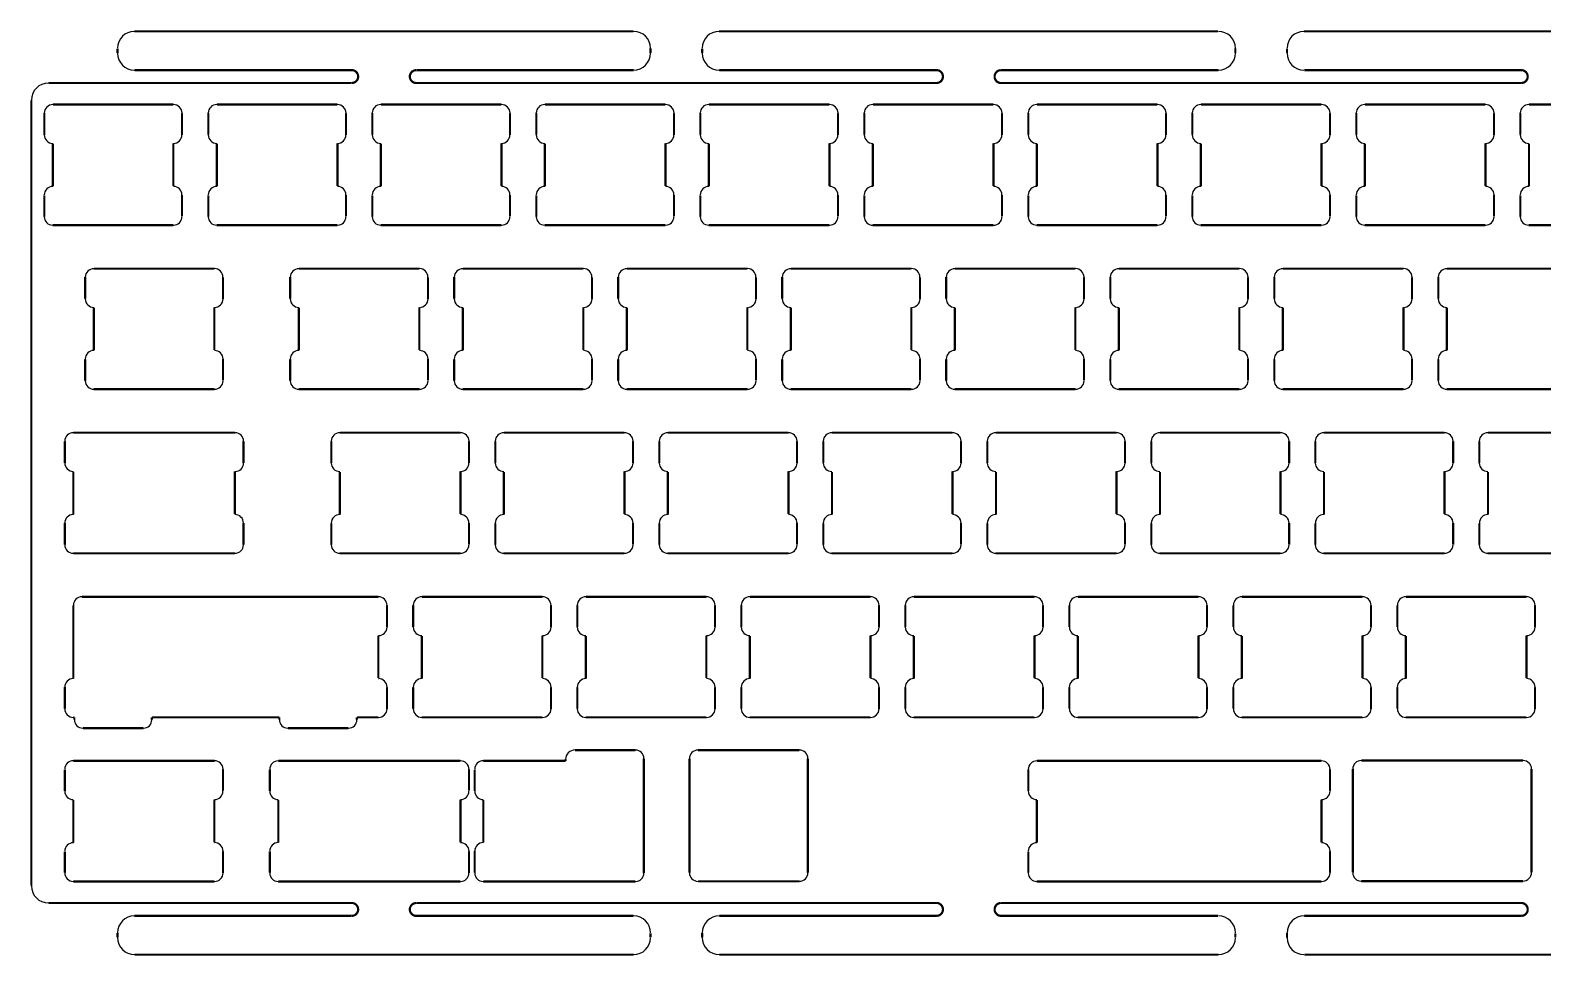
# Model space of a CAD drawing. Header units: millimetres. Extents: x 4 to 290, y -1 to 107.
# Drawn here: x 3.6 to 179.3, y -0.8 to 106.7 of the extents above; entities that cross this region are included whole.
import ezdxf

# ---------------------------------------------------------------- set-up
doc = ezdxf.new("R2010")
doc.units = ezdxf.units.MM
doc.layers.add('BoardOutLine', color=7, linetype='Continuous', true_color=0xff00ff)
doc.layers.add('TopSilkLayer', color=7, linetype='Continuous', true_color=0xffcc00)

msp = doc.modelspace()

# ---------------------------------------------------------------- linework, layer by layer
at = {"layer": 'BoardOutLine', "const_width": 0.254}
for points in [[(16.29, 106.56), (15.68, 106.56)], [(73.63, 106.56), (16.29, 106.56)], [(84.21, 106.56), (83.6, 106.56)], [(141.56, 106.56), (84.21, 106.56)], [(152.14, 106.56), (151.53, 106.56)], [(209.48, 106.56), (152.14, 106.56)], [(13.71, 104.56), (13.71, 104.06)], [(13.71, 104.03), (13.71, 104.06)], [(75.63, 104.59), (75.63, 104.56)], [(75.63, 104.06), (75.63, 104.55)], [(81.63, 104.56), (81.63, 104.06)], [(81.63, 104.56), (81.63, 104.06)], [(81.63, 104.03), (81.63, 104.06)], [(143.56, 104.59), (143.56, 104.56)], [(143.56, 104.06), (143.56, 104.55)], [(149.56, 104.56), (149.56, 104.06)], [(149.56, 104.56), (149.56, 104.06)], [(149.56, 104.03), (149.56, 104.06)], [(15.71, 102.06), (40.67, 102.06)], [(40.67, 102.06), (40.92, 102.06)], [(40.92, 102.06), (41.06, 102.05), (41.2, 102.01), (41.32, 101.94), (41.43, 101.86), (41.53, 101.75), (41.6, 101.63), (41.65, 101.47), (41.67, 101.33), (41.66, 101.19), (41.63, 101.06), (41.57, 100.93), (41.47, 100.8), (41.36, 100.7), (41.24, 100.63), (41.08, 100.58), (40.94, 100.56)], [(48.42, 100.56), (48.28, 100.57), (48.12, 100.62), (48, 100.69), (47.89, 100.78), (47.8, 100.89), (47.73, 101.01), (47.69, 101.14), (47.67, 101.28), (47.68, 101.45), (47.72, 101.58), (47.79, 101.71), (47.87, 101.82), (48, 101.93), (48.12, 102), (48.26, 102.04), (48.4, 102.06)], [(48.42, 102.06), (73.38, 102.06)], [(73.38, 102.06), (73.66, 102.06)], [(83.63, 102.06), (108.59, 102.06)], [(108.59, 102.06), (108.85, 102.06)], [(108.85, 102.06), (108.99, 102.05), (109.12, 102.01), (109.27, 101.93), (109.38, 101.84), (109.48, 101.71), (109.54, 101.59), (109.58, 101.45), (109.6, 101.31), (109.58, 101.15), (109.53, 101.01), (109.47, 100.89), (109.38, 100.78), (109.27, 100.69), (109.14, 100.62), (109.01, 100.58), (108.87, 100.56)], [(116.35, 100.56), (116.21, 100.57), (116.05, 100.62), (115.92, 100.69), (115.82, 100.78), (115.73, 100.89), (115.66, 101.01), (115.61, 101.14), (115.6, 101.28), (115.6, 101.43), (115.64, 101.56), (115.7, 101.69), (115.8, 101.82), (115.9, 101.92), (116.03, 101.99), (116.16, 102.04), (116.32, 102.06)], [(116.35, 102.06), (141.31, 102.06)], [(141.31, 102.06), (141.59, 102.06)], [(151.56, 102.06), (176.52, 102.06)], [(176.52, 102.06), (176.77, 102.06)], [(176.77, 102.06), (176.93, 102.04), (177.07, 102), (177.19, 101.93), (177.3, 101.84), (177.39, 101.73), (177.46, 101.61), (177.5, 101.47), (177.52, 101.33), (177.51, 101.17), (177.47, 101.03), (177.4, 100.91), (177.32, 100.8), (177.19, 100.69), (177.07, 100.62), (176.93, 100.58), (176.79, 100.56)], [(6.06, 100.56), (5.71, 100.56)], [(40.92, 100.56), (6.06, 100.56)], [(48.42, 100.56), (49.03, 100.56)], [(108.85, 100.56), (49.03, 100.56)], [(116.95, 100.56), (116.35, 100.56)], [(176.77, 100.56), (116.95, 100.56)], [(3.71, 98.56), (3.71, 8.27)], [(5.21, 97.08), (5.21, 97.03)], [(5.21, 94.56), (5.21, 97.03)], [(6.21, 98.06), (20.07, 98.06)], [(20.21, 98.06), (20.07, 98.06)], [(20.21, 98.06), (20.07, 98.06)], [(20.21, 98.06), (20.22, 98.06)], [(21.21, 97.06), (21.21, 94.58)], [(24.26, 97.08), (24.26, 97.03)], [(24.26, 94.56), (24.26, 97.03)], [(25.26, 98.06), (39.12, 98.06)], [(39.26, 98.06), (39.12, 98.06)], [(40.26, 97.06), (40.26, 94.58)], [(43.31, 97.08), (43.31, 97.03)], [(43.31, 94.56), (43.31, 97.03)], [(44.31, 98.06), (58.17, 98.06)], [(58.31, 98.06), (58.17, 98.06)], [(59.31, 97.06), (59.31, 94.58)], [(62.36, 97.08), (62.36, 97.03)], [(62.36, 94.56), (62.36, 97.03)], [(63.36, 98.06), (77.22, 98.06)], [(77.36, 98.06), (77.22, 98.06)], [(78.36, 97.06), (78.36, 94.58)], [(81.41, 97.08), (81.41, 97.03)], [(81.41, 94.56), (81.41, 97.03)], [(82.41, 98.06), (96.27, 98.06)], [(96.41, 98.06), (96.27, 98.06)], [(97.41, 97.06), (97.41, 94.58)], [(100.46, 97.08), (100.46, 97.03)], [(100.46, 94.56), (100.46, 97.03)], [(101.46, 98.06), (115.32, 98.06)], [(115.46, 98.06), (115.32, 98.06)], [(116.46, 97.06), (116.46, 94.58)], [(119.51, 97.08), (119.51, 97.03)], [(119.51, 94.56), (119.51, 97.03)], [(120.51, 98.06), (134.37, 98.06)], [(134.51, 98.06), (134.37, 98.06)], [(135.51, 97.06), (135.51, 94.58)], [(138.56, 97.08), (138.56, 97.03)], [(138.56, 94.56), (138.56, 97.03)], [(139.56, 98.06), (153.42, 98.06)], [(153.56, 98.06), (153.42, 98.06)], [(154.56, 97.06), (154.56, 94.58)], [(157.61, 97.08), (157.61, 97.03)], [(157.61, 94.56), (157.61, 97.03)], [(158.61, 98.06), (172.47, 98.06)], [(172.61, 98.06), (172.47, 98.06)], [(173.61, 97.06), (173.61, 94.58)], [(176.66, 97.08), (176.66, 97.03)], [(176.66, 94.56), (176.66, 97.03)], [(177.66, 98.06), (191.52, 98.06)], [(5.21, 94.56), (5.21, 94.51)], [(6.21, 88.56), (6.21, 93.51)], [(20.21, 93.56), (20.21, 88.61)], [(21.21, 94.58), (21.21, 94.54)], [(21.21, 94.56), (21.21, 94.54)], [(25.26, 88.56), (25.26, 93.51)], [(39.26, 93.56), (39.26, 88.61)], [(40.26, 94.58), (40.26, 94.54)], [(44.31, 88.56), (44.31, 93.51)], [(58.31, 93.56), (58.31, 88.61)], [(59.31, 94.58), (59.31, 94.54)], [(63.36, 88.56), (63.36, 93.51)], [(77.36, 93.56), (77.36, 88.61)], [(78.36, 94.58), (78.36, 94.54)], [(82.41, 88.56), (82.41, 93.51)], [(96.41, 93.56), (96.41, 88.61)], [(97.41, 94.58), (97.41, 94.54)], [(101.46, 88.56), (101.46, 93.51)], [(115.46, 93.56), (115.46, 88.61)], [(116.46, 94.58), (116.46, 94.54)], [(120.51, 88.56), (120.51, 93.51)], [(134.51, 93.56), (134.51, 88.61)], [(135.51, 94.58), (135.51, 94.54)], [(139.56, 88.56), (139.56, 93.51)], [(153.56, 93.56), (153.56, 88.61)], [(154.56, 94.58), (154.56, 94.54)], [(158.61, 88.56), (158.61, 93.51)], [(172.61, 93.56), (172.61, 88.61)], [(173.61, 94.58), (173.61, 94.54)], [(177.66, 88.56), (177.66, 93.51)], [(20.21, 88.56), (20.22, 88.56)], [(5.21, 87.56), (5.21, 87.58)], [(5.21, 85.06), (5.21, 87.53)], [(21.21, 87.56), (21.21, 85.08)], [(24.26, 85.06), (24.26, 87.53)], [(40.26, 87.56), (40.26, 85.08)], [(43.31, 85.06), (43.31, 87.53)], [(59.31, 87.56), (59.31, 85.08)], [(62.36, 85.06), (62.36, 87.53)], [(78.36, 87.56), (78.36, 85.08)], [(81.41, 85.06), (81.41, 87.53)], [(97.41, 87.56), (97.41, 85.08)], [(100.46, 85.06), (100.46, 87.53)], [(116.46, 87.56), (116.46, 85.08)], [(119.51, 85.06), (119.51, 87.53)], [(135.51, 87.56), (135.51, 85.08)], [(138.56, 85.06), (138.56, 87.53)], [(154.56, 87.56), (154.56, 85.08)], [(157.61, 85.06), (157.61, 87.53)], [(173.61, 87.56), (173.61, 85.08)], [(176.66, 85.06), (176.66, 87.53)], [(21.21, 85.06), (21.21, 85.04)], [(21.21, 85.06), (21.21, 85.04)], [(40.26, 85.06), (40.26, 85.04)], [(59.31, 85.06), (59.31, 85.04)], [(78.36, 85.06), (78.36, 85.04)], [(97.41, 85.06), (97.41, 85.04)], [(116.46, 85.06), (116.46, 85.04)], [(135.51, 85.06), (135.51, 85.04)], [(154.56, 85.06), (154.56, 85.04)], [(173.61, 85.06), (173.61, 85.04)], [(6.19, 84.06), (6.35, 84.06)], [(6.21, 84.06), (6.19, 84.06)], [(6.21, 84.06), (6.35, 84.06)], [(20.21, 84.06), (6.35, 84.06)], [(25.24, 84.06), (25.4, 84.06)], [(39.26, 84.06), (25.4, 84.06)], [(44.29, 84.06), (44.45, 84.06)], [(58.31, 84.06), (44.45, 84.06)], [(63.34, 84.06), (63.5, 84.06)], [(77.36, 84.06), (63.5, 84.06)], [(82.39, 84.06), (82.55, 84.06)], [(96.41, 84.06), (82.55, 84.06)], [(101.44, 84.06), (101.6, 84.06)], [(115.46, 84.06), (101.6, 84.06)], [(120.49, 84.06), (120.65, 84.06)], [(134.51, 84.06), (120.65, 84.06)], [(139.54, 84.06), (139.7, 84.06)], [(153.56, 84.06), (139.7, 84.06)], [(158.59, 84.06), (158.75, 84.06)], [(172.61, 84.06), (158.75, 84.06)], [(177.64, 84.06), (177.8, 84.06)], [(191.66, 84.06), (177.8, 84.06)], [(10.97, 79.01), (24.83, 79.01)], [(24.97, 79.01), (24.83, 79.01)], [(34.78, 79.01), (48.64, 79.01)], [(48.78, 79.01), (48.64, 79.01)], [(53.83, 79.01), (67.69, 79.01)], [(67.83, 79.01), (67.69, 79.01)], [(72.88, 79.01), (86.74, 79.01)], [(86.88, 79.01), (86.74, 79.01)], [(91.93, 79.01), (105.79, 79.01)], [(105.93, 79.01), (105.79, 79.01)], [(110.98, 79.01), (124.84, 79.01)], [(124.98, 79.01), (124.84, 79.01)], [(130.03, 79.01), (143.89, 79.01)], [(144.03, 79.01), (143.89, 79.01)], [(149.08, 79.01), (162.94, 79.01)], [(163.08, 79.01), (162.94, 79.01)], [(168.13, 79.01), (181.99, 79.01)], [(9.97, 78.02), (9.97, 77.98)], [(9.97, 75.51), (9.97, 77.98)], [(25.97, 78.01), (25.97, 75.53)], [(33.78, 78.02), (33.78, 77.98)], [(33.78, 75.51), (33.78, 77.98)], [(49.78, 78.01), (49.78, 75.53)], [(52.83, 78.02), (52.83, 77.98)], [(52.83, 75.51), (52.83, 77.98)], [(68.83, 78.01), (68.83, 75.53)], [(71.88, 78.02), (71.88, 77.98)], [(71.88, 75.51), (71.88, 77.98)], [(87.88, 78.01), (87.88, 75.53)], [(90.93, 78.02), (90.93, 77.98)], [(90.93, 75.51), (90.93, 77.98)], [(106.93, 78.01), (106.93, 75.53)], [(109.98, 78.02), (109.98, 77.98)], [(109.98, 75.51), (109.98, 77.98)], [(125.98, 78.01), (125.98, 75.53)], [(129.03, 78.02), (129.03, 77.98)], [(129.03, 75.51), (129.03, 77.98)], [(145.03, 78.01), (145.03, 75.53)], [(148.08, 78.02), (148.08, 77.98)], [(148.08, 75.51), (148.08, 77.98)], [(164.08, 78.01), (164.08, 75.53)], [(167.13, 78.02), (167.13, 77.98)], [(167.13, 75.51), (167.13, 77.98)], [(25.97, 75.53), (25.97, 75.49)], [(49.78, 75.53), (49.78, 75.49)], [(68.83, 75.53), (68.83, 75.49)], [(87.88, 75.53), (87.88, 75.49)], [(106.93, 75.53), (106.93, 75.49)], [(125.98, 75.53), (125.98, 75.49)], [(145.03, 75.53), (145.03, 75.49)], [(164.08, 75.53), (164.08, 75.49)], [(10.97, 69.51), (10.97, 74.46)], [(24.97, 74.51), (24.97, 69.56)], [(34.78, 69.51), (34.78, 74.46)], [(48.78, 74.51), (48.78, 69.56)], [(53.83, 69.51), (53.83, 74.46)], [(67.83, 74.51), (67.83, 69.56)], [(72.88, 69.51), (72.88, 74.46)], [(86.88, 74.51), (86.88, 69.56)], [(91.93, 69.51), (91.93, 74.46)], [(105.93, 74.51), (105.93, 69.56)], [(110.98, 69.51), (110.98, 74.46)], [(124.98, 74.51), (124.98, 69.56)], [(130.03, 69.51), (130.03, 74.46)], [(144.03, 74.51), (144.03, 69.56)], [(149.08, 69.51), (149.08, 74.46)], [(163.08, 74.51), (163.08, 69.56)], [(168.13, 69.51), (168.13, 74.46)], [(9.97, 66.01), (9.97, 68.48)], [(25.97, 68.51), (25.97, 66.03)], [(33.78, 66.01), (33.78, 68.48)], [(49.78, 68.51), (49.78, 66.03)], [(52.83, 66.01), (52.83, 68.48)], [(68.83, 68.51), (68.83, 66.03)], [(71.88, 66.01), (71.88, 68.48)], [(87.88, 68.51), (87.88, 66.03)], [(90.93, 66.01), (90.93, 68.48)], [(106.93, 68.51), (106.93, 66.03)], [(109.98, 66.01), (109.98, 68.48)], [(125.98, 68.51), (125.98, 66.03)], [(129.03, 66.01), (129.03, 68.48)], [(145.03, 68.51), (145.03, 66.03)], [(148.08, 66.01), (148.08, 68.48)], [(164.08, 68.51), (164.08, 66.03)], [(167.13, 66.01), (167.13, 68.48)], [(10.96, 65.01), (11.11, 65.01)], [(24.97, 65.01), (11.11, 65.01)], [(25.97, 66.01), (25.97, 65.99)], [(34.77, 65.01), (34.92, 65.01)], [(48.78, 65.01), (34.92, 65.01)], [(49.78, 66.01), (49.78, 65.99)], [(53.82, 65.01), (53.97, 65.01)], [(67.83, 65.01), (53.97, 65.01)], [(68.83, 66.01), (68.83, 65.99)], [(72.87, 65.01), (73.02, 65.01)], [(86.88, 65.01), (73.02, 65.01)], [(87.88, 66.01), (87.88, 65.99)], [(91.92, 65.01), (92.07, 65.01)], [(105.93, 65.01), (92.07, 65.01)], [(106.93, 66.01), (106.93, 65.99)], [(110.97, 65.01), (111.12, 65.01)], [(124.98, 65.01), (111.12, 65.01)], [(125.98, 66.01), (125.98, 65.99)], [(130.02, 65.01), (130.17, 65.01)], [(144.03, 65.01), (130.17, 65.01)], [(145.03, 66.01), (145.03, 65.99)], [(149.07, 65.01), (149.22, 65.01)], [(163.08, 65.01), (149.22, 65.01)], [(164.08, 66.01), (164.08, 65.99)], [(168.12, 65.01), (168.27, 65.01)], [(182.13, 65.01), (168.27, 65.01)], [(8.59, 59.96), (27.17, 59.96)], [(27.35, 59.96), (27.17, 59.96)], [(27.35, 59.96), (27.37, 59.96)], [(39.55, 59.96), (53.41, 59.96)], [(53.55, 59.96), (53.41, 59.96)], [(58.6, 59.96), (72.46, 59.96)], [(72.6, 59.96), (72.46, 59.96)], [(77.65, 59.96), (91.51, 59.96)], [(91.65, 59.96), (91.51, 59.96)], [(96.7, 59.96), (110.56, 59.96)], [(110.7, 59.96), (110.56, 59.96)], [(115.75, 59.96), (129.61, 59.96)], [(129.75, 59.96), (129.61, 59.96)], [(134.8, 59.96), (148.66, 59.96)], [(148.8, 59.96), (148.66, 59.96)], [(153.85, 59.96), (167.71, 59.96)], [(167.85, 59.96), (167.71, 59.96)], [(172.9, 59.96), (186.76, 59.96)], [(7.59, 58.93), (7.59, 58.96)], [(7.59, 58.96), (7.59, 58.84)], [(7.59, 56.46), (7.59, 58.93)], [(28.35, 58.96), (28.35, 56.48)], [(38.55, 58.97), (38.55, 58.93)], [(38.55, 56.46), (38.55, 58.93)], [(54.55, 58.96), (54.55, 56.48)], [(57.6, 58.97), (57.6, 58.93)], [(57.6, 56.46), (57.6, 58.93)], [(73.6, 58.96), (73.6, 56.48)], [(76.65, 58.97), (76.65, 58.93)], [(76.65, 56.46), (76.65, 58.93)], [(92.65, 58.96), (92.65, 56.48)], [(95.7, 58.97), (95.7, 58.93)], [(95.7, 56.46), (95.7, 58.93)], [(111.7, 58.96), (111.7, 56.48)], [(114.75, 58.97), (114.75, 58.93)], [(114.75, 56.46), (114.75, 58.93)], [(130.75, 58.96), (130.75, 56.48)], [(133.8, 58.97), (133.8, 58.93)], [(133.8, 56.46), (133.8, 58.93)], [(149.8, 58.96), (149.8, 56.48)], [(152.85, 58.97), (152.85, 58.93)], [(152.85, 56.46), (152.85, 58.93)], [(168.85, 58.96), (168.85, 56.48)], [(171.9, 58.97), (171.9, 58.93)], [(171.9, 56.46), (171.9, 58.93)], [(28.35, 56.48), (28.35, 56.44)], [(54.55, 56.48), (54.55, 56.44)], [(73.6, 56.48), (73.6, 56.44)], [(92.65, 56.48), (92.65, 56.44)], [(111.7, 56.48), (111.7, 56.44)], [(130.75, 56.48), (130.75, 56.44)], [(149.8, 56.48), (149.8, 56.44)], [(168.85, 56.48), (168.85, 56.44)], [(8.59, 50.46), (8.59, 55.41)], [(27.35, 55.46), (27.35, 50.51)], [(39.55, 50.46), (39.55, 55.41)], [(53.55, 55.46), (53.55, 50.51)], [(58.6, 50.46), (58.6, 55.41)], [(72.6, 55.46), (72.6, 50.51)], [(77.65, 50.46), (77.65, 55.41)], [(91.65, 55.46), (91.65, 50.51)], [(96.7, 50.46), (96.7, 55.41)], [(110.7, 55.46), (110.7, 50.51)], [(115.75, 50.46), (115.75, 55.41)], [(129.75, 55.46), (129.75, 50.51)], [(134.8, 50.46), (134.8, 55.41)], [(148.8, 55.46), (148.8, 50.51)], [(153.85, 50.46), (153.85, 55.41)], [(167.85, 55.46), (167.85, 50.51)], [(172.9, 50.46), (172.9, 55.41)], [(7.59, 49.43), (7.59, 49.47)], [(7.59, 46.96), (7.59, 49.43)], [(28.35, 49.46), (28.35, 46.98)], [(38.55, 46.96), (38.55, 49.43)], [(54.55, 49.46), (54.55, 46.98)], [(57.6, 46.96), (57.6, 49.43)], [(73.6, 49.46), (73.6, 46.98)], [(76.65, 46.96), (76.65, 49.43)], [(92.65, 49.46), (92.65, 46.98)], [(95.7, 46.96), (95.7, 49.43)], [(111.7, 49.46), (111.7, 46.98)], [(114.75, 46.96), (114.75, 49.43)], [(130.75, 49.46), (130.75, 46.98)], [(133.8, 46.96), (133.8, 49.43)], [(149.8, 49.46), (149.8, 46.98)], [(152.85, 46.96), (152.85, 49.43)], [(168.85, 49.46), (168.85, 46.98)], [(171.9, 46.96), (171.9, 49.43)], [(8.59, 45.96), (8.58, 45.96)], [(8.59, 45.96), (8.78, 45.96)], [(8.59, 45.96), (8.78, 45.96)], [(27.35, 45.96), (8.78, 45.96)], [(28.35, 46.98), (28.35, 46.96)], [(39.53, 45.96), (39.69, 45.96)], [(53.55, 45.96), (39.69, 45.96)], [(54.55, 46.96), (54.55, 46.94)], [(58.58, 45.96), (58.74, 45.96)], [(72.6, 45.96), (58.74, 45.96)], [(73.6, 46.96), (73.6, 46.94)], [(77.63, 45.96), (77.79, 45.96)], [(91.65, 45.96), (77.79, 45.96)], [(92.65, 46.96), (92.65, 46.94)], [(96.68, 45.96), (96.84, 45.96)], [(110.7, 45.96), (96.84, 45.96)], [(111.7, 46.96), (111.7, 46.94)], [(115.73, 45.96), (115.89, 45.96)], [(129.75, 45.96), (115.89, 45.96)], [(130.75, 46.96), (130.75, 46.94)], [(134.78, 45.96), (134.94, 45.96)], [(148.8, 45.96), (134.94, 45.96)], [(149.8, 46.96), (149.8, 46.94)], [(153.83, 45.96), (153.99, 45.96)], [(167.85, 45.96), (153.99, 45.96)], [(168.85, 46.96), (168.85, 46.94)], [(172.88, 45.96), (173.04, 45.96)], [(186.9, 45.96), (173.04, 45.96)], [(9.93, 40.91), (9.58, 40.91)], [(9.93, 40.91), (43.67, 40.91)], [(44.02, 40.91), (43.67, 40.91)], [(49.07, 40.91), (62.93, 40.91)], [(63.07, 40.91), (62.93, 40.91)], [(68.12, 40.91), (81.98, 40.91)], [(82.12, 40.91), (81.98, 40.91)], [(87.17, 40.91), (101.03, 40.91)], [(101.17, 40.91), (101.03, 40.91)], [(106.22, 40.91), (120.08, 40.91)], [(120.22, 40.91), (120.08, 40.91)], [(125.27, 40.91), (139.13, 40.91)], [(139.27, 40.91), (139.13, 40.91)], [(144.32, 40.91), (158.18, 40.91)], [(158.32, 40.91), (158.18, 40.91)], [(163.37, 40.91), (177.23, 40.91)], [(177.37, 40.91), (177.23, 40.91)], [(8.59, 39.39), (8.59, 39.91)], [(8.59, 31.41), (8.59, 39.39)], [(45.02, 39.91), (45.02, 37.43)], [(48.07, 39.92), (48.07, 39.88)], [(48.07, 37.41), (48.07, 39.88)], [(64.07, 39.91), (64.07, 37.43)], [(67.12, 39.92), (67.12, 39.88)], [(67.12, 37.41), (67.12, 39.88)], [(83.12, 39.91), (83.12, 37.43)], [(86.17, 39.92), (86.17, 39.88)], [(86.17, 37.41), (86.17, 39.88)], [(102.17, 39.91), (102.17, 37.43)], [(105.22, 39.92), (105.22, 39.88)], [(105.22, 37.41), (105.22, 39.88)], [(121.22, 39.91), (121.22, 37.43)], [(124.27, 39.92), (124.27, 39.88)], [(124.27, 37.41), (124.27, 39.88)], [(140.27, 39.91), (140.27, 37.43)], [(143.32, 39.92), (143.32, 39.88)], [(143.32, 37.41), (143.32, 39.88)], [(159.32, 39.91), (159.32, 37.43)], [(162.37, 39.92), (162.37, 39.88)], [(162.37, 37.41), (162.37, 39.88)], [(178.37, 39.91), (178.37, 37.43)], [(45.02, 37.43), (45.02, 37.39)], [(64.07, 37.43), (64.07, 37.39)], [(83.12, 37.43), (83.12, 37.39)], [(102.17, 37.43), (102.17, 37.39)], [(121.22, 37.43), (121.22, 37.39)], [(140.27, 37.43), (140.27, 37.39)], [(159.32, 37.43), (159.32, 37.39)], [(178.37, 37.43), (178.37, 37.39)], [(44.02, 36.41), (44.02, 31.46)], [(49.07, 31.41), (49.07, 36.36)], [(63.07, 36.41), (63.07, 31.46)], [(68.12, 31.41), (68.12, 36.36)], [(82.12, 36.41), (82.12, 31.46)], [(87.17, 31.41), (87.17, 36.36)], [(101.17, 36.41), (101.17, 31.46)], [(106.22, 31.41), (106.22, 36.36)], [(120.22, 36.41), (120.22, 31.46)], [(125.27, 31.41), (125.27, 36.36)], [(139.27, 36.41), (139.27, 31.46)], [(144.32, 31.41), (144.32, 36.36)], [(158.32, 36.41), (158.32, 31.46)], [(163.37, 31.41), (163.37, 36.36)], [(177.37, 36.41), (177.37, 31.46)], [(7.59, 30.41), (7.59, 30.42)], [(7.59, 27.91), (7.59, 30.38)], [(44.02, 31.41), (44.04, 31.41)], [(45.02, 30.41), (45.02, 27.93)], [(48.07, 27.91), (48.07, 30.38)], [(64.07, 30.41), (64.07, 27.93)], [(67.12, 27.91), (67.12, 30.38)], [(83.12, 30.41), (83.12, 27.93)], [(86.17, 27.91), (86.17, 30.38)], [(102.17, 30.41), (102.17, 27.93)], [(105.22, 27.91), (105.22, 30.38)], [(121.22, 30.41), (121.22, 27.93)], [(124.27, 27.91), (124.27, 30.38)], [(140.27, 30.41), (140.27, 27.93)], [(143.32, 27.91), (143.32, 30.38)], [(159.32, 30.41), (159.32, 27.93)], [(162.37, 27.91), (162.37, 30.38)], [(178.37, 30.41), (178.37, 27.93)], [(8.71, 26.91), (8.59, 26.91)], [(8.71, 26.65), (8.71, 26.9)], [(17.71, 26.91), (17.71, 26.65)], [(17.71, 26.91), (17.86, 26.91)], [(17.71, 26.65), (17.71, 26.64)], [(32.52, 26.91), (17.86, 26.91)], [(32.52, 26.65), (32.52, 26.9)], [(41.52, 26.91), (41.52, 26.65)], [(41.52, 26.65), (41.52, 26.64)], [(44.02, 26.91), (41.55, 26.91)], [(45.02, 27.91), (45.02, 27.89)], [(49.06, 26.91), (49.21, 26.91)], [(63.07, 26.91), (49.21, 26.91)], [(64.07, 27.91), (64.07, 27.89)], [(68.11, 26.91), (68.26, 26.91)], [(82.12, 26.91), (68.26, 26.91)], [(83.12, 27.91), (83.12, 27.89)], [(87.16, 26.91), (87.31, 26.91)], [(101.17, 26.91), (87.31, 26.91)], [(102.17, 27.91), (102.17, 27.89)], [(106.21, 26.91), (106.36, 26.91)], [(120.22, 26.91), (106.36, 26.91)], [(121.22, 27.91), (121.22, 27.89)], [(125.26, 26.91), (125.41, 26.91)], [(139.27, 26.91), (125.41, 26.91)], [(140.27, 27.91), (140.27, 27.89)], [(144.31, 26.91), (144.46, 26.91)], [(158.32, 26.91), (144.46, 26.91)], [(159.32, 27.91), (159.32, 27.89)], [(163.36, 26.91), (163.51, 26.91)], [(177.37, 26.91), (163.51, 26.91)], [(178.37, 27.91), (178.37, 27.89)], [(9.78, 25.65), (9.69, 25.65)], [(16.71, 25.65), (9.78, 25.65)], [(33.59, 25.65), (33.51, 25.65)], [(40.52, 25.65), (33.59, 25.65)], [(66.86, 23.11), (73.79, 23.11)], [(73.87, 23.11), (73.79, 23.11)], [(81.15, 23.11), (92.79, 23.11)], [(92.92, 23.11), (92.79, 23.11)], [(8.59, 21.86), (24.81, 21.86)], [(24.81, 21.86), (24.99, 21.86)], [(32.4, 21.86), (53.33, 21.86)], [(53.33, 21.86), (53.55, 21.86)], [(56.21, 21.86), (65.76, 21.86)], [(65.76, 22.02), (65.76, 21.86)], [(74.86, 22.11), (74.86, 8.99)], [(80.15, 22.11), (80.15, 21.98)], [(80.15, 8.87), (80.15, 21.98)], [(93.91, 22.11), (93.91, 9)], [(120.51, 21.86), (153.23, 21.86)], [(153.56, 21.86), (153.23, 21.86)], [(158.2, 21.9), (176.78, 21.9)], [(176.98, 21.9), (176.78, 21.9)], [(7.59, 20.86), (7.59, 20.88)], [(7.59, 18.36), (7.59, 20.83)], [(25.97, 20.86), (25.97, 18.38)], [(31.4, 18.36), (31.4, 20.83)], [(54.55, 20.86), (54.55, 18.38)], [(55.21, 20.86), (55.21, 20.88)], [(55.21, 18.36), (55.21, 20.83)], [(119.51, 18.36), (119.51, 20.83)], [(154.56, 20.86), (154.56, 18.38)], [(157.2, 20.9), (157.2, 20.78)], [(157.2, 8.9), (157.2, 20.78)], [(177.96, 20.9), (177.96, 9.02)], [(54.55, 18.36), (54.55, 18.34)], [(8.59, 12.36), (8.59, 17.31)], [(24.97, 17.36), (24.97, 12.41)], [(32.4, 17.36), (32.39, 17.36)], [(32.4, 12.36), (32.4, 17.31)], [(53.55, 17.36), (53.55, 12.41)], [(56.21, 12.36), (56.21, 17.31)], [(120.51, 12.36), (120.51, 17.31)], [(153.56, 17.36), (153.56, 12.41)], [(24.97, 12.36), (24.99, 12.36)], [(7.59, 8.86), (7.59, 11.33)], [(25.97, 11.36), (25.97, 8.88)], [(31.4, 11.36), (31.4, 11.38)], [(31.4, 8.86), (31.4, 11.33)], [(54.55, 11.36), (54.55, 8.88)], [(55.21, 11.38), (55.21, 11.33)], [(55.21, 8.86), (55.21, 11.33)], [(119.51, 8.86), (119.51, 11.33)], [(154.56, 11.36), (154.56, 8.88)], [(25.97, 8.86), (25.97, 8.84)], [(54.55, 8.88), (54.55, 8.84)], [(74.86, 8.84), (74.86, 8.99)], [(93.91, 8.86), (93.91, 9)], [(177.96, 9.02), (177.96, 8.9)], [(3.71, 7.36), (3.71, 8.27)], [(8.59, 7.86), (8.75, 7.86)], [(24.97, 7.86), (8.75, 7.86)], [(32.61, 7.86), (32.39, 7.86)], [(53.55, 7.86), (32.61, 7.86)], [(56.39, 7.86), (56.2, 7.86)], [(73.86, 7.86), (56.39, 7.86)], [(81.15, 7.87), (81.26, 7.87)], [(92.91, 7.87), (81.26, 7.87)], [(120.49, 7.86), (120.84, 7.86)], [(153.56, 7.86), (120.84, 7.86)], [(158.18, 7.9), (158.39, 7.9)], [(176.96, 7.9), (158.39, 7.9)], [(5.71, 5.36), (40.57, 5.36)], [(40.57, 5.36), (40.92, 5.36)], [(40.92, 5.36), (41.06, 5.35), (41.2, 5.31), (41.32, 5.24), (41.43, 5.16), (41.53, 5.05), (41.6, 4.93), (41.65, 4.77), (41.67, 4.63), (41.66, 4.49), (41.63, 4.36), (41.57, 4.23), (41.47, 4.1), (41.36, 4), (41.24, 3.93), (41.11, 3.88), (40.94, 3.86)], [(48.42, 3.86), (48.28, 3.87), (48.12, 3.92), (48, 3.99), (47.89, 4.08), (47.8, 4.19), (47.73, 4.31), (47.69, 4.44), (47.67, 4.58), (47.68, 4.75), (47.72, 4.88), (47.79, 5.01), (47.87, 5.12), (47.98, 5.22), (48.1, 5.29), (48.26, 5.34), (48.4, 5.36)], [(48.42, 5.36), (108.24, 5.36)], [(108.85, 5.36), (108.24, 5.36)], [(108.85, 5.36), (108.99, 5.35), (109.12, 5.31), (109.27, 5.23), (109.38, 5.14), (109.48, 5.01), (109.54, 4.89), (109.58, 4.75), (109.6, 4.61), (109.58, 4.45), (109.53, 4.31), (109.47, 4.19), (109.38, 4.08), (109.27, 3.99), (109.14, 3.92), (109.01, 3.88), (108.87, 3.86)], [(116.35, 3.86), (116.21, 3.87), (116.05, 3.92), (115.92, 3.99), (115.82, 4.08), (115.73, 4.19), (115.66, 4.31), (115.61, 4.44), (115.6, 4.58), (115.6, 4.73), (115.64, 4.86), (115.7, 4.99), (115.8, 5.12), (115.9, 5.22), (116.03, 5.29), (116.18, 5.34), (116.32, 5.36)], [(116.35, 5.36), (176.17, 5.36)], [(176.17, 5.36), (176.77, 5.36)], [(176.77, 5.36), (176.91, 5.35), (177.07, 5.3), (177.19, 5.23), (177.3, 5.14), (177.39, 5.03), (177.46, 4.91), (177.5, 4.77), (177.52, 4.63), (177.51, 4.47), (177.47, 4.33), (177.4, 4.21), (177.32, 4.1), (177.21, 4), (177.09, 3.93), (176.96, 3.88), (176.79, 3.86)], [(15.96, 3.86), (15.68, 3.86)], [(40.92, 3.86), (15.96, 3.86)], [(48.67, 3.86), (48.42, 3.86)], [(73.63, 3.86), (48.67, 3.86)], [(83.89, 3.86), (83.63, 3.86)], [(108.85, 3.86), (83.89, 3.86)], [(116.35, 3.86), (116.6, 3.86)], [(141.56, 3.86), (116.6, 3.86)], [(151.81, 3.86), (151.56, 3.86)], [(176.77, 3.86), (151.81, 3.86)], [(13.71, 1.86), (13.71, 1.36)], [(75.63, 1.89), (75.63, 1.86)], [(75.63, 1.36), (75.63, 1.85)], [(81.63, 1.86), (81.63, 1.36)], [(143.56, 1.89), (143.56, 1.86)], [(143.56, 1.36), (143.56, 1.85)], [(149.56, 1.86), (149.56, 1.36)], [(149.56, 1.33), (149.56, 1.36)], [(15.71, -0.64), (73.05, -0.64)], [(73.05, -0.64), (73.66, -0.64)], [(83.63, -0.64), (140.98, -0.64)], [(140.98, -0.64), (141.59, -0.64)], [(151.56, -0.64), (208.9, -0.64)]]:
    msp.add_lwpolyline(points, dxfattribs=at)
at = {"layer": 'BoardOutLine'}
for centre, radius, start, end in [((15.68, 104.59), 1.97, 90, 180), ((73.67, 104.59), 1.97, 0, 90), ((83.6, 104.59), 1.97, 90, 180), ((141.59, 104.59), 1.97, 0, 90), ((151.53, 104.59), 1.97, 90, 180), ((15.68, 104.03), 1.97, 180, 270), ((73.66, 104.03), 1.97, 270, 0), ((83.6, 104.03), 1.97, 180, 270), ((141.59, 104.03), 1.97, 270, 0), ((151.53, 104.03), 1.97, 180, 270), ((5.71, 98.56), 2, 90, 180), ((6.21, 97.06), 1, 90, 180), ((20.21, 97.06), 1, 359.9985, 90), ((25.24, 97.08), 0.984, 90, 180), ((39.26, 97.06), 1, 0, 90), ((44.29, 97.08), 0.984, 90, 180), ((58.31, 97.06), 1, 0, 90), ((63.34, 97.08), 0.984, 90, 180), ((77.36, 97.06), 1, 0, 90), ((82.39, 97.08), 0.984, 90, 180), ((96.41, 97.06), 1, 0, 90), ((101.44, 97.08), 0.984, 90, 180), ((115.46, 97.06), 1, 359.9985, 90), ((120.49, 97.08), 0.984, 90, 180), ((134.51, 97.06), 1, 0, 90), ((139.54, 97.08), 0.984, 90, 180), ((153.56, 97.06), 1, 0, 90), ((158.59, 97.08), 0.984, 90, 180), ((172.61, 97.06), 1, 0, 90), ((177.64, 97.08), 0.984, 90, 180), ((6.19, 94.54), 0.984, 180.003, 270), ((20.22, 94.54), 0.984, 270, 359.9985), ((25.24, 94.54), 0.984, 180, 270), ((39.27, 94.54), 0.984, 270, 0), ((44.29, 94.54), 0.984, 180, 270), ((58.32, 94.54), 0.984, 270, 0), ((63.34, 94.54), 0.984, 180, 270), ((77.37, 94.54), 0.984, 270, 0), ((82.39, 94.54), 0.984, 180, 270), ((96.42, 94.54), 0.984, 270, 0), ((101.44, 94.54), 0.984, 180.0015, 270), ((115.47, 94.54), 0.984, 270, 359.9985), ((120.49, 94.54), 0.984, 180, 270), ((134.52, 94.54), 0.984, 270, 0.0015), ((139.54, 94.54), 0.984, 180, 270), ((153.57, 94.54), 0.984, 270, 0), ((158.59, 94.54), 0.984, 180, 270), ((172.62, 94.54), 0.984, 270, 0), ((177.64, 94.54), 0.984, 180, 270), ((6.21, 87.56), 1, 90, 180.0015), ((20.22, 87.58), 0.984, 0, 90), ((25.26, 87.56), 1, 90, 180), ((39.27, 87.58), 0.984, 0, 90), ((44.31, 87.56), 1, 90, 180), ((58.32, 87.58), 0.984, 0, 90), ((63.36, 87.56), 1, 90, 180), ((77.37, 87.58), 0.984, 0, 90), ((82.41, 87.56), 1, 90, 180), ((96.42, 87.58), 0.984, 0, 90), ((101.46, 87.56), 1, 90, 180), ((115.47, 87.58), 0.984, 0, 90), ((120.51, 87.56), 1, 90, 180), ((134.52, 87.58), 0.984, 0, 90), ((139.56, 87.56), 1, 90, 180), ((153.57, 87.58), 0.984, 0, 90), ((158.61, 87.56), 1, 90, 180), ((172.62, 87.58), 0.984, 0, 90), ((177.66, 87.56), 1, 90, 180), ((6.19, 85.04), 0.984, 180, 270), ((20.22, 85.04), 0.984, 270, 0), ((25.24, 85.04), 0.984, 180, 270), ((39.27, 85.04), 0.984, 270, 0), ((44.29, 85.04), 0.984, 180, 270), ((58.32, 85.04), 0.984, 270, 0), ((63.34, 85.04), 0.984, 180, 270), ((77.37, 85.04), 0.984, 270, 0), ((82.39, 85.04), 0.984, 180, 270), ((96.42, 85.04), 0.984, 270, 0), ((101.44, 85.04), 0.984, 179.9985, 270), ((115.47, 85.04), 0.984, 270, 0.0015), ((120.49, 85.04), 0.984, 180, 270), ((134.52, 85.04), 0.984, 270, 359.9985), ((139.54, 85.04), 0.984, 180, 270), ((153.57, 85.04), 0.984, 270, 0), ((158.59, 85.04), 0.984, 180, 270), ((172.62, 85.04), 0.984, 270, 0), ((177.64, 85.04), 0.984, 180, 270), ((10.96, 78.02), 0.984, 90, 180), ((24.97, 78.01), 1, 0, 90), ((34.77, 78.02), 0.984, 90, 180), ((48.78, 78.01), 1, 0, 90), ((53.82, 78.02), 0.984, 90, 180), ((67.83, 78.01), 1, 0, 90), ((72.87, 78.02), 0.984, 90, 180), ((86.88, 78.01), 1, 0, 90), ((91.92, 78.02), 0.984, 90, 180), ((105.93, 78.01), 1, 0, 90), ((110.97, 78.02), 0.984, 90, 180), ((124.98, 78.01), 1, 0, 90), ((130.02, 78.02), 0.984, 90, 180), ((144.03, 78.01), 1, 0, 90), ((149.07, 78.02), 0.984, 90, 180), ((163.08, 78.01), 1, 0, 90), ((168.12, 78.02), 0.984, 90, 180), ((10.96, 75.49), 0.984, 180, 270), ((24.99, 75.49), 0.984, 270, 0), ((34.77, 75.49), 0.984, 180, 270), ((48.8, 75.49), 0.984, 270, 0), ((53.82, 75.49), 0.984, 180, 270), ((67.85, 75.49), 0.984, 270, 0), ((72.87, 75.49), 0.984, 180, 270), ((86.9, 75.49), 0.984, 270, 0), ((91.92, 75.49), 0.984, 180, 270), ((105.95, 75.49), 0.984, 270, 0), ((110.97, 75.49), 0.984, 180, 270), ((125, 75.49), 0.984, 270, 0), ((130.02, 75.49), 0.984, 180, 270), ((144.05, 75.49), 0.984, 270, 0), ((149.07, 75.49), 0.984, 180, 270), ((163.1, 75.49), 0.984, 270, 0), ((168.12, 75.49), 0.984, 180, 270), ((10.97, 68.51), 1, 90, 180), ((24.99, 68.52), 0.984, 0, 90), ((34.78, 68.51), 1, 90, 180), ((48.8, 68.52), 0.984, 0, 90), ((53.83, 68.51), 1, 90, 180), ((67.85, 68.52), 0.984, 0, 90), ((72.88, 68.51), 1, 90, 180), ((86.9, 68.52), 0.984, 0, 90), ((91.93, 68.51), 1, 90, 180), ((105.95, 68.52), 0.984, 0, 90), ((110.98, 68.51), 1, 90, 180), ((125, 68.52), 0.984, 0, 90), ((130.03, 68.51), 1, 90, 180), ((144.05, 68.52), 0.984, 0, 90), ((149.08, 68.51), 1, 90, 180), ((163.1, 68.52), 0.984, 0, 90), ((168.13, 68.51), 1, 90, 180), ((10.96, 65.99), 0.984, 180, 270), ((24.99, 65.99), 0.984, 270, 0), ((34.77, 65.99), 0.984, 180, 270), ((48.8, 65.99), 0.984, 270, 0), ((53.82, 65.99), 0.984, 180, 270), ((67.85, 65.99), 0.984, 270, 0), ((72.87, 65.99), 0.984, 180, 270), ((86.9, 65.99), 0.984, 270, 0), ((91.92, 65.99), 0.984, 180, 270), ((105.95, 65.99), 0.984, 270, 0), ((110.97, 65.99), 0.984, 180, 270), ((125, 65.99), 0.984, 270, 0), ((130.02, 65.99), 0.984, 180, 270), ((144.05, 65.99), 0.984, 270, 0), ((149.07, 65.99), 0.984, 180, 270), ((163.1, 65.99), 0.984, 270, 0), ((168.12, 65.99), 0.984, 180, 270), ((8.58, 58.97), 0.984, 90, 180), ((27.37, 58.97), 0.984, 0, 90), ((39.53, 58.97), 0.984, 90, 180), ((53.55, 58.96), 1, 0, 90), ((58.58, 58.97), 0.984, 90, 180), ((72.6, 58.96), 1, 0, 90), ((77.63, 58.97), 0.984, 90, 180), ((91.65, 58.96), 1, 0, 90), ((96.68, 58.97), 0.984, 90, 180.0015), ((110.7, 58.96), 1, 0, 90), ((115.73, 58.97), 0.984, 90, 180), ((129.75, 58.96), 1, 0, 90), ((134.78, 58.97), 0.984, 90, 180), ((148.8, 58.96), 1, 0, 90), ((153.83, 58.97), 0.984, 90, 180), ((167.85, 58.96), 1, 0, 90), ((172.88, 58.97), 0.984, 90, 180), ((8.59, 56.46), 1, 180, 270), ((27.37, 56.44), 0.984, 270, 0), ((39.53, 56.44), 0.984, 180, 270), ((53.56, 56.44), 0.984, 270, 0), ((58.58, 56.44), 0.984, 180, 270), ((72.61, 56.44), 0.984, 270, 0), ((77.63, 56.44), 0.984, 180, 270), ((91.66, 56.44), 0.984, 270, 0), ((96.68, 56.44), 0.984, 180, 270), ((110.71, 56.44), 0.984, 270, 359.9985), ((115.73, 56.44), 0.984, 180, 270), ((129.76, 56.44), 0.984, 270, 0), ((134.78, 56.44), 0.984, 180, 270), ((148.81, 56.44), 0.984, 270, 0), ((153.83, 56.44), 0.984, 180, 270), ((167.86, 56.44), 0.984, 270, 0), ((172.88, 56.44), 0.984, 180, 270), ((8.58, 49.47), 0.984, 90, 180), ((27.35, 49.46), 1, 0, 90), ((39.55, 49.46), 1, 90, 180), ((53.56, 49.47), 0.984, 0, 90), ((58.6, 49.46), 1, 90, 180), ((72.61, 49.47), 0.984, 0, 90), ((77.65, 49.46), 1, 90, 180), ((91.66, 49.47), 0.984, 0, 90), ((96.7, 49.46), 1, 90, 180), ((110.71, 49.47), 0.984, 0.0015, 90), ((115.75, 49.46), 1, 90, 180), ((129.76, 49.47), 0.984, 0, 90), ((134.8, 49.46), 1, 90, 180), ((148.81, 49.47), 0.984, 0, 90), ((153.85, 49.46), 1, 90, 180), ((167.86, 49.47), 0.984, 0, 90), ((172.9, 49.46), 1, 90, 180), ((8.58, 46.94), 0.984, 180, 270), ((27.35, 46.96), 1, 270, 0), ((39.53, 46.94), 0.984, 180, 270), ((53.56, 46.94), 0.984, 270, 0), ((58.58, 46.94), 0.984, 180, 270), ((72.61, 46.94), 0.984, 270, 0), ((77.63, 46.94), 0.984, 180, 270), ((91.66, 46.94), 0.984, 270, 0), ((96.68, 46.94), 0.984, 180, 270), ((110.71, 46.94), 0.984, 270, 0), ((115.73, 46.94), 0.984, 180, 270), ((129.76, 46.94), 0.984, 270, 0), ((134.78, 46.94), 0.984, 180, 270), ((148.81, 46.94), 0.984, 270, 0), ((153.83, 46.94), 0.984, 180, 270), ((167.86, 46.94), 0.984, 270, 0), ((172.88, 46.94), 0.984, 180, 270), ((9.58, 39.92), 0.984, 90, 180), ((44.02, 39.91), 1, 0, 90), ((49.06, 39.92), 0.984, 90, 180), ((63.07, 39.91), 1, 0, 90), ((68.11, 39.92), 0.984, 90, 180), ((82.12, 39.91), 1, 0, 90), ((87.16, 39.92), 0.984, 90, 180), ((101.17, 39.91), 1, 0, 90), ((106.21, 39.92), 0.984, 90, 180), ((120.22, 39.91), 1, 0, 90), ((125.26, 39.92), 0.984, 90, 180), ((139.27, 39.91), 1, 0, 90), ((144.31, 39.92), 0.984, 90, 180), ((158.32, 39.91), 1, 0, 90), ((163.36, 39.92), 0.984, 90, 180), ((177.37, 39.91), 1, 0, 90), ((44.04, 37.39), 0.984, 270, 0), ((49.06, 37.39), 0.984, 180, 270), ((63.09, 37.39), 0.984, 270, 0), ((68.11, 37.39), 0.984, 180, 270), ((82.14, 37.39), 0.984, 270, 0), ((87.16, 37.39), 0.984, 180, 270), ((101.19, 37.39), 0.984, 270, 0), ((106.21, 37.39), 0.984, 180, 270), ((120.24, 37.39), 0.984, 270, 0), ((125.26, 37.39), 0.984, 180, 270), ((139.29, 37.39), 0.984, 270, 0), ((144.31, 37.39), 0.984, 180, 270), ((158.34, 37.39), 0.984, 270, 0), ((163.36, 37.39), 0.984, 180, 270), ((177.39, 37.39), 0.984, 270, 0), ((8.58, 30.42), 0.984, 90, 180), ((44.04, 30.42), 0.984, 360, 90), ((49.07, 30.41), 1, 90, 180), ((63.09, 30.42), 0.984, 0, 90), ((68.12, 30.41), 1, 90, 180), ((82.14, 30.42), 0.984, 0, 90), ((87.17, 30.41), 1, 90, 180), ((101.19, 30.42), 0.984, 0, 90), ((106.22, 30.41), 1, 90, 180), ((120.24, 30.42), 0.984, 0, 90), ((125.27, 30.41), 1, 90, 180), ((139.29, 30.42), 0.984, 0, 90), ((144.32, 30.41), 1, 90, 180), ((158.34, 30.42), 0.984, 0, 90), ((163.37, 30.41), 1, 90, 180), ((177.39, 30.42), 0.984, 0, 90), ((8.59, 27.91), 1, 180, 270), ((9.69, 26.64), 0.984, 180, 270), ((16.72, 26.64), 0.984, 270, 0), ((33.51, 26.64), 0.984, 180, 270), ((40.54, 26.64), 0.984, 270, 0), ((44.04, 27.89), 0.984, 270, 0), ((49.06, 27.89), 0.984, 180, 270), ((63.09, 27.89), 0.984, 270, 0), ((68.11, 27.89), 0.984, 180, 270), ((82.14, 27.89), 0.984, 270, 0), ((87.16, 27.89), 0.984, 180, 270), ((101.19, 27.89), 0.984, 270, 0), ((106.21, 27.89), 0.984, 180, 270), ((120.24, 27.89), 0.984, 270, 0), ((125.26, 27.89), 0.984, 180, 270), ((139.29, 27.89), 0.984, 270, 0), ((144.31, 27.89), 0.984, 180, 270), ((158.34, 27.89), 0.984, 270, 0), ((163.36, 27.89), 0.984, 180, 270), ((177.39, 27.89), 0.984, 270, 0), ((66.86, 22.02), 1.1, 90, 180), ((73.87, 22.13), 0.984, 0, 90), ((81.15, 22.11), 1, 90, 180), ((92.92, 22.13), 0.984, 0, 90), ((8.57, 20.88), 0.984, 90, 180), ((24.99, 20.88), 0.984, 0, 90), ((32.4, 20.86), 1, 90, 180), ((53.55, 20.86), 1, 360, 90), ((56.2, 20.88), 0.984, 90, 180), ((120.51, 20.86), 1, 90, 180), ((153.56, 20.86), 1, 0, 90), ((158.2, 20.9), 1, 90, 180), ((176.98, 20.91), 0.984, 0, 90), ((8.57, 18.34), 0.984, 180, 270), ((24.97, 18.36), 1, 270, 0), ((32.39, 18.34), 0.984, 180, 270), ((53.56, 18.34), 0.984, 270, 0), ((56.2, 18.34), 0.984, 180, 270), ((120.51, 18.36), 1, 180, 270), ((153.56, 18.36), 1, 270, 0), ((8.59, 11.36), 1, 90, 180), ((24.99, 11.38), 0.984, 0, 90), ((32.39, 11.38), 0.984, 90, 180), ((53.55, 11.36), 1, 0, 90), ((56.2, 11.38), 0.984, 90, 180), ((120.51, 11.36), 1, 90, 180), ((153.57, 11.37), 0.984, 0, 90), ((8.59, 8.86), 1, 180, 270), ((24.99, 8.84), 0.984, 270, 0), ((32.39, 8.84), 0.984, 180, 270), ((53.56, 8.84), 0.984, 270, 0), ((56.2, 8.84), 0.984, 180, 270), ((73.87, 8.84), 0.984, 270, 0), ((81.15, 8.87), 1, 180, 270), ((92.92, 8.86), 0.984, 270, 360), ((120.49, 8.84), 0.984, 180, 270), ((153.56, 8.86), 1, 270, 0), ((158.18, 8.88), 0.984, 180, 270), ((176.96, 8.9), 1, 270, 0), ((5.71, 7.36), 2, 180, 270), ((15.68, 1.89), 1.97, 90, 180), ((73.67, 1.89), 1.97, 360, 90), ((83.63, 1.86), 2, 90, 180), ((141.59, 1.89), 1.97, 360, 90), ((151.56, 1.86), 2, 90, 180), ((15.71, 1.36), 2, 180, 270), ((73.66, 1.33), 1.97, 270, 0), ((83.63, 1.36), 2, 180, 270), ((141.59, 1.33), 1.97, 270, 0), ((151.53, 1.33), 1.97, 180, 270)]:
    msp.add_arc(centre, radius, start, end, dxfattribs=at)
at = {"layer": 'TopSilkLayer', "const_width": 0.254}
for points in [[(25.24, 93.56)], [(39.27, 88.56)], [(7.59, 58.97)], [(8.59, 39.92)], [(73.87, 23.11)], [(119.51, 20.86)], [(8.57, 17.36)], [(56.2, 17.36)], [(153.57, 12.36)], [(7.59, 11.36)], [(119.51, 11.36)], [(81.63, 1.36)]]:
    msp.add_lwpolyline(points, close=True, dxfattribs=at)

doc.saveas('drawing.dxf')
